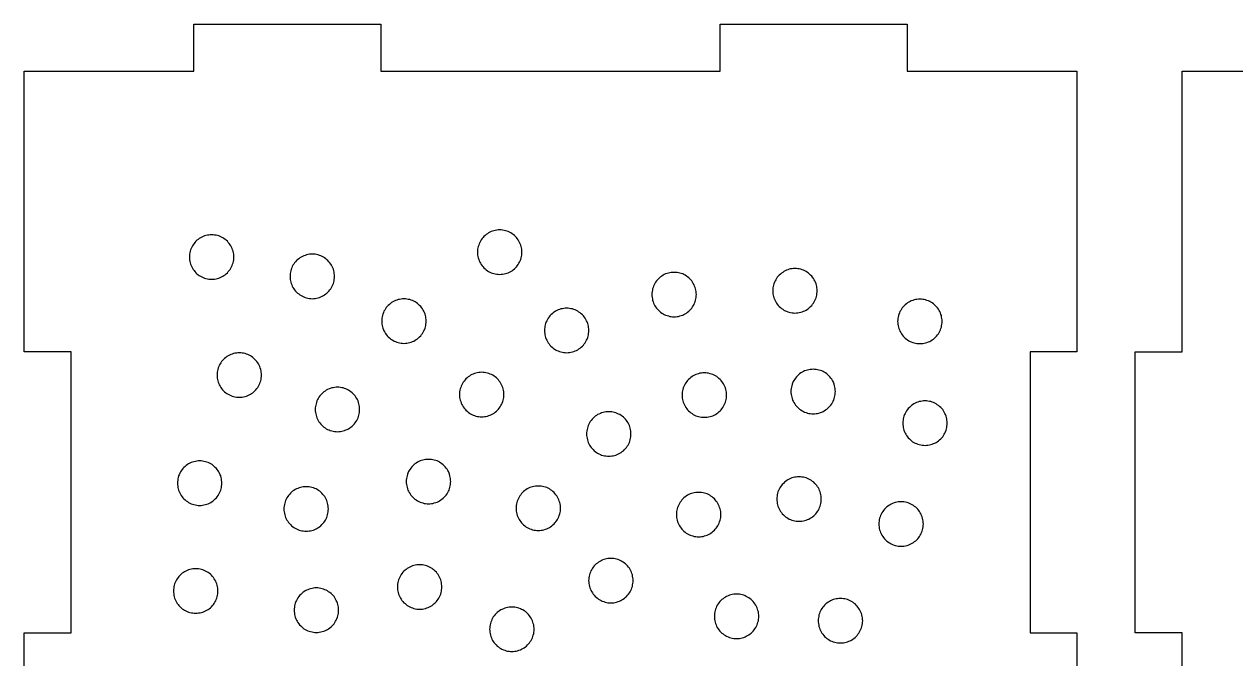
# Model space of a CAD drawing. Header units: millimetres. Extents: x 0 to 375, y -239 to 0.
# Drawn here: x 95 to 198.6, y -54.2 to 0 of the extents above; entities that cross this region are included whole.
import ezdxf

# ---------------------------------------------------------------- set-up
doc = ezdxf.new("R2010")
doc.units = ezdxf.units.MM
doc.layers.add('CUT', color=1, linetype='Continuous')

msp = doc.modelspace()

# ---------------------------------------------------------------- linework, layer by layer
at = {"layer": 'CUT'}
for points in [[(95, -76), (95, -52), (99, -52), (99, -28), (95, -28), (95, -4), (99, -4), (109.5, -4), (109.5, 0), (125.5, 0), (125.5, -4), (154.5, -4), (154.5, 0), (170.5, 0), (170.5, -4), (181, -4), (185, -4), (185, -28), (181, -28), (181, -52), (185, -52), (185, -76)], [(204.5, -124), (194, -124), (194, -100), (190, -100), (190, -76), (194, -76), (194, -52), (190, -52), (190, -28), (194, -28), (194, -4), (204.5, -4)]]:
    msp.add_lwpolyline(points, dxfattribs=at)
for points in [[(137.45, -20.09), (137.49, -19.97), (137.52, -19.85), (137.54, -19.73), (137.55, -19.6), (137.55, -19.48), (137.55, -19.36), (137.54, -19.23), (137.52, -19.11), (137.49, -18.99), (137.45, -18.87), (137.41, -18.75), (137.36, -18.64), (137.3, -18.53), (137.23, -18.42), (137.16, -18.32), (137.08, -18.23), (137, -18.14), (136.91, -18.05), (136.81, -17.97), (136.71, -17.9), (136.6, -17.83), (136.49, -17.78), (136.38, -17.72), (136.27, -17.68), (136.15, -17.64), (136.03, -17.62), (135.9, -17.6), (135.78, -17.58), (135.65, -17.58), (135.53, -17.58), (135.41, -17.6), (135.28, -17.62), (135.16, -17.64), (135.04, -17.68), (134.93, -17.72), (134.81, -17.78), (134.71, -17.83), (134.6, -17.9), (134.5, -17.97), (134.4, -18.05), (134.31, -18.14), (134.23, -18.23), (134.15, -18.32), (134.08, -18.42), (134.01, -18.53), (133.95, -18.64), (133.9, -18.75), (133.86, -18.87), (133.82, -18.99), (133.79, -19.11), (133.77, -19.23), (133.76, -19.36), (133.76, -19.48), (133.76, -19.6), (133.77, -19.73), (133.79, -19.85), (133.82, -19.97), (133.86, -20.09), (133.9, -20.21), (133.95, -20.32), (134.01, -20.43), (134.08, -20.53), (134.15, -20.64), (134.23, -20.73), (134.31, -20.82), (134.4, -20.91), (134.5, -20.99), (134.6, -21.06), (134.71, -21.12), (134.81, -21.18), (134.93, -21.23), (135.04, -21.28), (135.16, -21.31), (135.28, -21.34), (135.41, -21.36), (135.53, -21.37), (135.65, -21.38), (135.78, -21.37), (135.9, -21.36), (136.03, -21.34), (136.15, -21.31), (136.27, -21.28), (136.38, -21.23), (136.49, -21.18), (136.6, -21.12), (136.71, -21.06), (136.81, -20.99), (136.91, -20.91), (137, -20.82), (137.08, -20.73), (137.16, -20.64), (137.23, -20.53), (137.3, -20.43), (137.36, -20.32), (137.41, -20.21), (137.45, -20.09)], [(112.82, -20.5), (112.86, -20.38), (112.89, -20.26), (112.91, -20.14), (112.92, -20.01), (112.93, -19.89), (112.92, -19.77), (112.91, -19.64), (112.89, -19.52), (112.86, -19.4), (112.82, -19.28), (112.78, -19.16), (112.73, -19.05), (112.67, -18.94), (112.61, -18.84), (112.53, -18.73), (112.45, -18.64), (112.37, -18.55), (112.28, -18.46), (112.18, -18.38), (112.08, -18.31), (111.98, -18.25), (111.87, -18.19), (111.75, -18.14), (111.64, -18.09), (111.52, -18.06), (111.4, -18.03), (111.27, -18.01), (111.15, -18), (111.03, -17.99), (110.9, -18), (110.78, -18.01), (110.66, -18.03), (110.53, -18.06), (110.42, -18.09), (110.3, -18.14), (110.19, -18.19), (110.08, -18.25), (109.97, -18.31), (109.87, -18.38), (109.77, -18.46), (109.68, -18.55), (109.6, -18.64), (109.52, -18.73), (109.45, -18.84), (109.38, -18.94), (109.32, -19.05), (109.27, -19.16), (109.23, -19.28), (109.19, -19.4), (109.16, -19.52), (109.14, -19.64), (109.13, -19.77), (109.13, -19.89), (109.13, -20.01), (109.14, -20.14), (109.16, -20.26), (109.19, -20.38), (109.23, -20.5), (109.27, -20.62), (109.32, -20.73), (109.38, -20.84), (109.45, -20.95), (109.52, -21.05), (109.6, -21.14), (109.68, -21.23), (109.77, -21.32), (109.87, -21.4), (109.97, -21.47), (110.08, -21.54), (110.19, -21.59), (110.3, -21.65), (110.42, -21.69), (110.53, -21.73), (110.66, -21.75), (110.78, -21.77), (110.9, -21.79), (111.03, -21.79), (111.15, -21.79), (111.27, -21.77), (111.4, -21.75), (111.52, -21.73), (111.64, -21.69), (111.75, -21.65), (111.87, -21.59), (111.98, -21.54), (112.08, -21.47), (112.18, -21.4), (112.28, -21.32), (112.37, -21.23), (112.45, -21.14), (112.53, -21.05), (112.61, -20.95), (112.67, -20.84), (112.73, -20.73), (112.78, -20.62), (112.82, -20.5)], [(121.43, -22.16), (121.46, -22.04), (121.49, -21.92), (121.51, -21.8), (121.52, -21.67), (121.53, -21.55), (121.52, -21.42), (121.51, -21.3), (121.49, -21.18), (121.46, -21.06), (121.43, -20.94), (121.38, -20.82), (121.33, -20.71), (121.27, -20.6), (121.21, -20.49), (121.13, -20.39), (121.05, -20.3), (120.97, -20.2), (120.88, -20.12), (120.78, -20.04), (120.68, -19.97), (120.58, -19.9), (120.47, -19.84), (120.35, -19.79), (120.24, -19.75), (120.12, -19.71), (120, -19.68), (119.87, -19.66), (119.75, -19.65), (119.63, -19.65), (119.5, -19.65), (119.38, -19.66), (119.26, -19.68), (119.14, -19.71), (119.02, -19.75), (118.9, -19.79), (118.79, -19.84), (118.68, -19.9), (118.57, -19.97), (118.47, -20.04), (118.37, -20.12), (118.28, -20.2), (118.2, -20.3), (118.12, -20.39), (118.05, -20.49), (117.98, -20.6), (117.92, -20.71), (117.87, -20.82), (117.83, -20.94), (117.79, -21.06), (117.76, -21.18), (117.74, -21.3), (117.73, -21.42), (117.73, -21.55), (117.73, -21.67), (117.74, -21.8), (117.76, -21.92), (117.79, -22.04), (117.83, -22.16), (117.87, -22.27), (117.92, -22.39), (117.98, -22.5), (118.05, -22.6), (118.12, -22.7), (118.2, -22.8), (118.28, -22.89), (118.37, -22.98), (118.47, -23.05), (118.57, -23.13), (118.68, -23.19), (118.79, -23.25), (118.9, -23.3), (119.02, -23.35), (119.14, -23.38), (119.26, -23.41), (119.38, -23.43), (119.5, -23.44), (119.63, -23.45), (119.75, -23.44), (119.87, -23.43), (120, -23.41), (120.12, -23.38), (120.24, -23.35), (120.35, -23.3), (120.47, -23.25), (120.58, -23.19), (120.68, -23.13), (120.78, -23.05), (120.88, -22.98), (120.97, -22.89), (121.05, -22.8), (121.13, -22.7), (121.21, -22.6), (121.27, -22.5), (121.33, -22.39), (121.38, -22.27), (121.43, -22.16)], [(152.37, -23.71), (152.4, -23.59), (152.43, -23.47), (152.45, -23.35), (152.46, -23.22), (152.47, -23.1), (152.46, -22.97), (152.45, -22.85), (152.43, -22.73), (152.4, -22.61), (152.37, -22.49), (152.32, -22.37), (152.27, -22.26), (152.21, -22.15), (152.15, -22.04), (152.08, -21.94), (152, -21.85), (151.91, -21.76), (151.82, -21.67), (151.72, -21.59), (151.62, -21.52), (151.52, -21.45), (151.41, -21.39), (151.3, -21.34), (151.18, -21.3), (151.06, -21.26), (150.94, -21.24), (150.82, -21.22), (150.69, -21.2), (150.57, -21.2), (150.44, -21.2), (150.32, -21.22), (150.2, -21.24), (150.08, -21.26), (149.96, -21.3), (149.84, -21.34), (149.73, -21.39), (149.62, -21.45), (149.51, -21.52), (149.41, -21.59), (149.32, -21.67), (149.23, -21.76), (149.14, -21.85), (149.06, -21.94), (148.99, -22.04), (148.92, -22.15), (148.87, -22.26), (148.81, -22.37), (148.77, -22.49), (148.73, -22.61), (148.71, -22.73), (148.69, -22.85), (148.67, -22.97), (148.67, -23.1), (148.67, -23.22), (148.69, -23.35), (148.71, -23.47), (148.73, -23.59), (148.77, -23.71), (148.81, -23.83), (148.87, -23.94), (148.92, -24.05), (148.99, -24.15), (149.06, -24.25), (149.14, -24.35), (149.23, -24.44), (149.32, -24.53), (149.41, -24.61), (149.51, -24.68), (149.62, -24.74), (149.73, -24.8), (149.84, -24.85), (149.96, -24.9), (150.08, -24.93), (150.2, -24.96), (150.32, -24.98), (150.44, -24.99), (150.57, -25), (150.69, -24.99), (150.82, -24.98), (150.94, -24.96), (151.06, -24.93), (151.18, -24.9), (151.3, -24.85), (151.41, -24.8), (151.52, -24.74), (151.62, -24.68), (151.72, -24.61), (151.82, -24.53), (151.91, -24.44), (152, -24.35), (152.08, -24.25), (152.15, -24.15), (152.21, -24.05), (152.27, -23.94), (152.32, -23.83), (152.37, -23.71)], [(162.66, -23.5), (162.7, -23.39), (162.74, -23.27), (162.76, -23.15), (162.78, -23.03), (162.8, -22.9), (162.8, -22.78), (162.8, -22.65), (162.78, -22.53), (162.76, -22.41), (162.74, -22.29), (162.7, -22.17), (162.66, -22.05), (162.6, -21.94), (162.55, -21.83), (162.48, -21.72), (162.41, -21.62), (162.33, -21.53), (162.24, -21.43), (162.15, -21.35), (162.06, -21.27), (161.96, -21.2), (161.85, -21.13), (161.74, -21.07), (161.63, -21.02), (161.51, -20.98), (161.39, -20.94), (161.27, -20.91), (161.15, -20.89), (161.03, -20.88), (160.9, -20.88), (160.78, -20.88), (160.65, -20.89), (160.53, -20.91), (160.41, -20.94), (160.29, -20.98), (160.17, -21.02), (160.06, -21.07), (159.95, -21.13), (159.85, -21.2), (159.75, -21.27), (159.65, -21.35), (159.56, -21.43), (159.47, -21.53), (159.39, -21.62), (159.32, -21.72), (159.26, -21.83), (159.2, -21.94), (159.15, -22.05), (159.1, -22.17), (159.07, -22.29), (159.04, -22.41), (159.02, -22.53), (159.01, -22.65), (159, -22.78), (159.01, -22.9), (159.02, -23.03), (159.04, -23.15), (159.07, -23.27), (159.1, -23.39), (159.15, -23.5), (159.2, -23.62), (159.26, -23.73), (159.32, -23.83), (159.39, -23.93), (159.47, -24.03), (159.56, -24.12), (159.65, -24.21), (159.75, -24.28), (159.85, -24.36), (159.95, -24.42), (160.06, -24.48), (160.17, -24.53), (160.29, -24.58), (160.41, -24.61), (160.53, -24.64), (160.65, -24.66), (160.78, -24.67), (160.9, -24.68), (161.03, -24.67), (161.15, -24.66), (161.27, -24.64), (161.39, -24.61), (161.51, -24.58), (161.63, -24.53), (161.74, -24.48), (161.85, -24.42), (161.96, -24.36), (162.06, -24.28), (162.15, -24.21), (162.24, -24.12), (162.33, -24.03), (162.41, -23.93), (162.48, -23.83), (162.55, -23.73), (162.6, -23.62), (162.66, -23.5)], [(129.27, -25.98), (129.3, -25.86), (129.33, -25.74), (129.35, -25.62), (129.36, -25.49), (129.37, -25.37), (129.36, -25.24), (129.35, -25.12), (129.33, -25), (129.3, -24.88), (129.27, -24.76), (129.22, -24.64), (129.17, -24.53), (129.11, -24.42), (129.05, -24.31), (128.97, -24.21), (128.9, -24.12), (128.81, -24.03), (128.72, -23.94), (128.62, -23.86), (128.52, -23.79), (128.42, -23.72), (128.31, -23.67), (128.19, -23.61), (128.08, -23.57), (127.96, -23.53), (127.84, -23.51), (127.72, -23.49), (127.59, -23.47), (127.47, -23.47), (127.34, -23.47), (127.22, -23.49), (127.1, -23.51), (126.98, -23.53), (126.86, -23.57), (126.74, -23.61), (126.63, -23.67), (126.52, -23.72), (126.41, -23.79), (126.31, -23.86), (126.22, -23.94), (126.12, -24.03), (126.04, -24.12), (125.96, -24.21), (125.89, -24.31), (125.82, -24.42), (125.76, -24.53), (125.71, -24.64), (125.67, -24.76), (125.63, -24.88), (125.6, -25), (125.58, -25.12), (125.57, -25.24), (125.57, -25.37), (125.57, -25.49), (125.58, -25.62), (125.6, -25.74), (125.63, -25.86), (125.67, -25.98), (125.71, -26.1), (125.76, -26.21), (125.82, -26.32), (125.89, -26.42), (125.96, -26.52), (126.04, -26.62), (126.12, -26.71), (126.22, -26.8), (126.31, -26.88), (126.41, -26.95), (126.52, -27.01), (126.63, -27.07), (126.74, -27.12), (126.86, -27.17), (126.98, -27.2), (127.1, -27.23), (127.22, -27.25), (127.34, -27.26), (127.47, -27.27), (127.59, -27.26), (127.72, -27.25), (127.84, -27.23), (127.96, -27.2), (128.08, -27.17), (128.19, -27.12), (128.31, -27.07), (128.42, -27.01), (128.52, -26.95), (128.62, -26.88), (128.72, -26.8), (128.81, -26.71), (128.9, -26.62), (128.97, -26.52), (129.05, -26.42), (129.11, -26.32), (129.17, -26.21), (129.22, -26.1), (129.27, -25.98)], [(173.34, -26.12), (173.38, -26.01), (173.42, -25.89), (173.44, -25.77), (173.46, -25.64), (173.48, -25.52), (173.48, -25.4), (173.48, -25.27), (173.46, -25.15), (173.44, -25.03), (173.42, -24.9), (173.38, -24.79), (173.34, -24.67), (173.28, -24.56), (173.23, -24.45), (173.16, -24.34), (173.09, -24.24), (173.01, -24.14), (172.92, -24.05), (172.83, -23.97), (172.74, -23.89), (172.64, -23.82), (172.53, -23.75), (172.42, -23.69), (172.31, -23.64), (172.19, -23.6), (172.07, -23.56), (171.95, -23.53), (171.83, -23.51), (171.71, -23.5), (171.58, -23.5), (171.46, -23.5), (171.33, -23.51), (171.21, -23.53), (171.09, -23.56), (170.97, -23.6), (170.85, -23.64), (170.74, -23.69), (170.63, -23.75), (170.53, -23.82), (170.43, -23.89), (170.33, -23.97), (170.24, -24.05), (170.15, -24.14), (170.07, -24.24), (170, -24.34), (169.94, -24.45), (169.88, -24.56), (169.83, -24.67), (169.78, -24.79), (169.75, -24.9), (169.72, -25.03), (169.7, -25.15), (169.69, -25.27), (169.68, -25.4), (169.69, -25.52), (169.7, -25.64), (169.72, -25.77), (169.75, -25.89), (169.78, -26.01), (169.83, -26.12), (169.88, -26.24), (169.94, -26.35), (170, -26.45), (170.07, -26.55), (170.15, -26.65), (170.24, -26.74), (170.33, -26.82), (170.43, -26.9), (170.53, -26.97), (170.63, -27.04), (170.74, -27.1), (170.85, -27.15), (170.97, -27.19), (171.09, -27.23), (171.21, -27.26), (171.33, -27.28), (171.46, -27.29), (171.58, -27.29), (171.71, -27.29), (171.83, -27.28), (171.95, -27.26), (172.07, -27.23), (172.19, -27.19), (172.31, -27.15), (172.42, -27.1), (172.53, -27.04), (172.64, -26.97), (172.74, -26.9), (172.83, -26.82), (172.92, -26.74), (173.01, -26.65), (173.09, -26.55), (173.16, -26.45), (173.23, -26.35), (173.28, -26.24), (173.34, -26.12)], [(143.18, -26.78), (143.21, -26.66), (143.24, -26.54), (143.26, -26.42), (143.27, -26.29), (143.28, -26.17), (143.27, -26.04), (143.26, -25.92), (143.24, -25.8), (143.21, -25.68), (143.18, -25.56), (143.13, -25.44), (143.08, -25.33), (143.02, -25.22), (142.96, -25.11), (142.89, -25.01), (142.81, -24.92), (142.72, -24.83), (142.63, -24.74), (142.54, -24.66), (142.43, -24.59), (142.33, -24.52), (142.22, -24.47), (142.11, -24.41), (141.99, -24.37), (141.87, -24.33), (141.75, -24.31), (141.63, -24.29), (141.5, -24.27), (141.38, -24.27), (141.26, -24.27), (141.13, -24.29), (141.01, -24.31), (140.89, -24.33), (140.77, -24.37), (140.65, -24.41), (140.54, -24.47), (140.43, -24.52), (140.32, -24.59), (140.22, -24.66), (140.13, -24.74), (140.04, -24.83), (139.95, -24.92), (139.87, -25.01), (139.8, -25.11), (139.73, -25.22), (139.68, -25.33), (139.62, -25.44), (139.58, -25.56), (139.55, -25.68), (139.52, -25.8), (139.5, -25.92), (139.48, -26.04), (139.48, -26.17), (139.48, -26.29), (139.5, -26.42), (139.52, -26.54), (139.55, -26.66), (139.58, -26.78), (139.62, -26.9), (139.68, -27.01), (139.73, -27.12), (139.8, -27.22), (139.87, -27.32), (139.95, -27.42), (140.04, -27.51), (140.13, -27.6), (140.22, -27.68), (140.32, -27.75), (140.43, -27.81), (140.54, -27.87), (140.65, -27.92), (140.77, -27.97), (140.89, -28), (141.01, -28.03), (141.13, -28.05), (141.26, -28.06), (141.38, -28.07), (141.5, -28.06), (141.63, -28.05), (141.75, -28.03), (141.87, -28), (141.99, -27.97), (142.11, -27.92), (142.22, -27.87), (142.33, -27.81), (142.43, -27.75), (142.54, -27.68), (142.63, -27.6), (142.72, -27.51), (142.81, -27.42), (142.89, -27.32), (142.96, -27.22), (143.02, -27.12), (143.08, -27.01), (143.13, -26.9), (143.18, -26.78)], [(115.18, -30.59), (115.22, -30.47), (115.25, -30.35), (115.27, -30.23), (115.28, -30.1), (115.28, -29.98), (115.28, -29.85), (115.27, -29.73), (115.25, -29.61), (115.22, -29.49), (115.18, -29.37), (115.14, -29.25), (115.09, -29.14), (115.03, -29.03), (114.96, -28.92), (114.89, -28.82), (114.81, -28.73), (114.73, -28.64), (114.64, -28.55), (114.54, -28.47), (114.44, -28.4), (114.34, -28.33), (114.23, -28.28), (114.11, -28.22), (114, -28.18), (113.88, -28.14), (113.76, -28.12), (113.63, -28.1), (113.51, -28.08), (113.39, -28.08), (113.26, -28.08), (113.14, -28.1), (113.02, -28.12), (112.89, -28.14), (112.78, -28.18), (112.66, -28.22), (112.55, -28.28), (112.44, -28.33), (112.33, -28.4), (112.23, -28.47), (112.13, -28.55), (112.04, -28.64), (111.96, -28.73), (111.88, -28.82), (111.81, -28.92), (111.74, -29.03), (111.68, -29.14), (111.63, -29.25), (111.59, -29.37), (111.55, -29.49), (111.52, -29.61), (111.5, -29.73), (111.49, -29.85), (111.49, -29.98), (111.49, -30.1), (111.5, -30.23), (111.52, -30.35), (111.55, -30.47), (111.59, -30.59), (111.63, -30.71), (111.68, -30.82), (111.74, -30.93), (111.81, -31.03), (111.88, -31.14), (111.96, -31.23), (112.04, -31.32), (112.13, -31.41), (112.23, -31.49), (112.33, -31.56), (112.44, -31.62), (112.55, -31.68), (112.66, -31.73), (112.78, -31.78), (112.89, -31.81), (113.02, -31.84), (113.14, -31.86), (113.26, -31.87), (113.39, -31.88), (113.51, -31.87), (113.63, -31.86), (113.76, -31.84), (113.88, -31.81), (114, -31.78), (114.11, -31.73), (114.23, -31.68), (114.34, -31.62), (114.44, -31.56), (114.54, -31.49), (114.64, -31.41), (114.73, -31.32), (114.81, -31.23), (114.89, -31.14), (114.96, -31.03), (115.03, -30.93), (115.09, -30.82), (115.14, -30.71), (115.18, -30.59)], [(135.91, -32.25), (135.95, -32.13), (135.98, -32.01), (136, -31.89), (136.01, -31.77), (136.01, -31.64), (136.01, -31.52), (136, -31.4), (135.98, -31.27), (135.95, -31.15), (135.91, -31.03), (135.87, -30.92), (135.82, -30.8), (135.76, -30.69), (135.69, -30.59), (135.62, -30.49), (135.54, -30.39), (135.46, -30.3), (135.37, -30.22), (135.27, -30.14), (135.17, -30.06), (135.06, -30), (134.95, -29.94), (134.84, -29.89), (134.72, -29.84), (134.61, -29.81), (134.48, -29.78), (134.36, -29.76), (134.24, -29.75), (134.11, -29.74), (133.99, -29.75), (133.87, -29.76), (133.74, -29.78), (133.62, -29.81), (133.5, -29.84), (133.39, -29.89), (133.27, -29.94), (133.16, -30), (133.06, -30.06), (132.96, -30.14), (132.86, -30.22), (132.77, -30.3), (132.69, -30.39), (132.61, -30.49), (132.53, -30.59), (132.47, -30.69), (132.41, -30.8), (132.36, -30.92), (132.32, -31.03), (132.28, -31.15), (132.25, -31.27), (132.23, -31.4), (132.22, -31.52), (132.21, -31.64), (132.22, -31.77), (132.23, -31.89), (132.25, -32.01), (132.28, -32.13), (132.32, -32.25), (132.36, -32.37), (132.41, -32.48), (132.47, -32.59), (132.53, -32.7), (132.61, -32.8), (132.69, -32.9), (132.77, -32.99), (132.86, -33.07), (132.96, -33.15), (133.06, -33.22), (133.16, -33.29), (133.27, -33.35), (133.39, -33.4), (133.5, -33.44), (133.62, -33.48), (133.74, -33.51), (133.87, -33.53), (133.99, -33.54), (134.11, -33.54), (134.24, -33.54), (134.36, -33.53), (134.48, -33.51), (134.61, -33.48), (134.72, -33.44), (134.84, -33.4), (134.95, -33.35), (135.06, -33.29), (135.17, -33.22), (135.27, -33.15), (135.37, -33.07), (135.46, -32.99), (135.54, -32.9), (135.62, -32.8), (135.69, -32.7), (135.76, -32.59), (135.82, -32.48), (135.87, -32.37), (135.91, -32.25)], [(154.95, -32.3), (154.99, -32.18), (155.02, -32.06), (155.04, -31.94), (155.05, -31.82), (155.05, -31.69), (155.05, -31.57), (155.04, -31.44), (155.02, -31.32), (154.99, -31.2), (154.95, -31.08), (154.91, -30.96), (154.86, -30.85), (154.8, -30.74), (154.73, -30.64), (154.66, -30.54), (154.58, -30.44), (154.5, -30.35), (154.4, -30.26), (154.31, -30.19), (154.21, -30.11), (154.1, -30.05), (153.99, -29.99), (153.88, -29.94), (153.76, -29.89), (153.64, -29.86), (153.52, -29.83), (153.4, -29.81), (153.28, -29.8), (153.15, -29.79), (153.03, -29.8), (152.9, -29.81), (152.78, -29.83), (152.66, -29.86), (152.54, -29.89), (152.43, -29.94), (152.31, -29.99), (152.2, -30.05), (152.1, -30.11), (152, -30.19), (151.9, -30.26), (151.81, -30.35), (151.72, -30.44), (151.65, -30.54), (151.57, -30.64), (151.51, -30.74), (151.45, -30.85), (151.4, -30.96), (151.35, -31.08), (151.32, -31.2), (151.29, -31.32), (151.27, -31.44), (151.26, -31.57), (151.25, -31.69), (151.26, -31.82), (151.27, -31.94), (151.29, -32.06), (151.32, -32.18), (151.35, -32.3), (151.4, -32.42), (151.45, -32.53), (151.51, -32.64), (151.57, -32.75), (151.65, -32.85), (151.72, -32.94), (151.81, -33.03), (151.9, -33.12), (152, -33.2), (152.1, -33.27), (152.2, -33.34), (152.31, -33.4), (152.43, -33.45), (152.54, -33.49), (152.66, -33.53), (152.78, -33.55), (152.9, -33.57), (153.03, -33.59), (153.15, -33.59), (153.28, -33.59), (153.4, -33.57), (153.52, -33.55), (153.64, -33.53), (153.76, -33.49), (153.88, -33.45), (153.99, -33.4), (154.1, -33.34), (154.21, -33.27), (154.31, -33.2), (154.4, -33.12), (154.5, -33.03), (154.58, -32.94), (154.66, -32.85), (154.73, -32.75), (154.8, -32.64), (154.86, -32.53), (154.91, -32.42), (154.95, -32.3)], [(164.26, -31.99), (164.29, -31.87), (164.32, -31.75), (164.34, -31.63), (164.35, -31.51), (164.36, -31.38), (164.35, -31.26), (164.34, -31.13), (164.32, -31.01), (164.29, -30.89), (164.26, -30.77), (164.21, -30.66), (164.16, -30.54), (164.1, -30.43), (164.04, -30.33), (163.97, -30.23), (163.89, -30.13), (163.8, -30.04), (163.71, -29.95), (163.62, -29.88), (163.51, -29.8), (163.41, -29.74), (163.3, -29.68), (163.19, -29.63), (163.07, -29.58), (162.95, -29.55), (162.83, -29.52), (162.71, -29.5), (162.58, -29.49), (162.46, -29.48), (162.33, -29.49), (162.21, -29.5), (162.09, -29.52), (161.97, -29.55), (161.85, -29.58), (161.73, -29.63), (161.62, -29.68), (161.51, -29.74), (161.4, -29.8), (161.3, -29.88), (161.21, -29.95), (161.12, -30.04), (161.03, -30.13), (160.95, -30.23), (160.88, -30.33), (160.81, -30.43), (160.76, -30.54), (160.7, -30.66), (160.66, -30.77), (160.62, -30.89), (160.6, -31.01), (160.58, -31.13), (160.56, -31.26), (160.56, -31.38), (160.56, -31.51), (160.58, -31.63), (160.6, -31.75), (160.62, -31.87), (160.66, -31.99), (160.7, -32.11), (160.76, -32.22), (160.81, -32.33), (160.88, -32.44), (160.95, -32.54), (161.03, -32.63), (161.12, -32.73), (161.21, -32.81), (161.3, -32.89), (161.4, -32.96), (161.51, -33.03), (161.62, -33.09), (161.73, -33.14), (161.85, -33.18), (161.97, -33.22), (162.09, -33.25), (162.21, -33.27), (162.33, -33.28), (162.46, -33.28), (162.58, -33.28), (162.71, -33.27), (162.83, -33.25), (162.95, -33.22), (163.07, -33.18), (163.19, -33.14), (163.3, -33.09), (163.41, -33.03), (163.51, -32.96), (163.62, -32.89), (163.71, -32.81), (163.8, -32.73), (163.89, -32.63), (163.97, -32.54), (164.04, -32.44), (164.1, -32.33), (164.16, -32.22), (164.21, -32.11), (164.26, -31.99)], [(123.58, -33.53), (123.62, -33.41), (123.65, -33.29), (123.67, -33.17), (123.68, -33.04), (123.68, -32.92), (123.68, -32.79), (123.67, -32.67), (123.65, -32.55), (123.62, -32.43), (123.58, -32.31), (123.54, -32.19), (123.49, -32.08), (123.43, -31.97), (123.36, -31.86), (123.29, -31.76), (123.21, -31.67), (123.13, -31.57), (123.04, -31.49), (122.94, -31.41), (122.84, -31.34), (122.73, -31.27), (122.62, -31.21), (122.51, -31.16), (122.39, -31.12), (122.28, -31.08), (122.15, -31.06), (122.03, -31.03), (121.91, -31.02), (121.78, -31.02), (121.66, -31.02), (121.54, -31.03), (121.41, -31.06), (121.29, -31.08), (121.17, -31.12), (121.06, -31.16), (120.94, -31.21), (120.83, -31.27), (120.73, -31.34), (120.63, -31.41), (120.53, -31.49), (120.44, -31.57), (120.36, -31.67), (120.28, -31.76), (120.2, -31.86), (120.14, -31.97), (120.08, -32.08), (120.03, -32.19), (119.99, -32.31), (119.95, -32.43), (119.92, -32.55), (119.9, -32.67), (119.89, -32.79), (119.88, -32.92), (119.89, -33.04), (119.9, -33.17), (119.92, -33.29), (119.95, -33.41), (119.99, -33.53), (120.03, -33.64), (120.08, -33.76), (120.14, -33.87), (120.2, -33.97), (120.28, -34.07), (120.36, -34.17), (120.44, -34.26), (120.53, -34.35), (120.63, -34.42), (120.73, -34.5), (120.83, -34.56), (120.94, -34.62), (121.06, -34.67), (121.17, -34.72), (121.29, -34.75), (121.41, -34.78), (121.54, -34.8), (121.66, -34.81), (121.78, -34.82), (121.91, -34.81), (122.03, -34.8), (122.15, -34.78), (122.28, -34.75), (122.39, -34.72), (122.51, -34.67), (122.62, -34.62), (122.73, -34.56), (122.84, -34.5), (122.94, -34.42), (123.04, -34.35), (123.13, -34.26), (123.21, -34.17), (123.29, -34.07), (123.36, -33.97), (123.43, -33.87), (123.49, -33.76), (123.54, -33.64), (123.58, -33.53)], [(146.78, -35.62), (146.82, -35.5), (146.85, -35.38), (146.87, -35.26), (146.88, -35.13), (146.88, -35.01), (146.88, -34.89), (146.87, -34.76), (146.85, -34.64), (146.82, -34.52), (146.78, -34.4), (146.74, -34.28), (146.69, -34.17), (146.63, -34.06), (146.56, -33.95), (146.49, -33.85), (146.41, -33.76), (146.33, -33.67), (146.23, -33.58), (146.14, -33.5), (146.04, -33.43), (145.93, -33.36), (145.82, -33.31), (145.71, -33.25), (145.59, -33.21), (145.47, -33.17), (145.35, -33.15), (145.23, -33.13), (145.11, -33.11), (144.98, -33.11), (144.86, -33.11), (144.73, -33.13), (144.61, -33.15), (144.49, -33.17), (144.37, -33.21), (144.26, -33.25), (144.14, -33.31), (144.03, -33.36), (143.93, -33.43), (143.83, -33.5), (143.73, -33.58), (143.64, -33.67), (143.55, -33.76), (143.48, -33.85), (143.4, -33.95), (143.34, -34.06), (143.28, -34.17), (143.23, -34.28), (143.18, -34.4), (143.15, -34.52), (143.12, -34.64), (143.1, -34.76), (143.09, -34.89), (143.08, -35.01), (143.09, -35.13), (143.1, -35.26), (143.12, -35.38), (143.15, -35.5), (143.18, -35.62), (143.23, -35.74), (143.28, -35.85), (143.34, -35.96), (143.4, -36.06), (143.48, -36.17), (143.55, -36.26), (143.64, -36.35), (143.73, -36.44), (143.83, -36.52), (143.93, -36.59), (144.03, -36.65), (144.14, -36.71), (144.26, -36.76), (144.37, -36.81), (144.49, -36.84), (144.61, -36.87), (144.73, -36.89), (144.86, -36.9), (144.98, -36.91), (145.11, -36.9), (145.23, -36.89), (145.35, -36.87), (145.47, -36.84), (145.59, -36.81), (145.71, -36.76), (145.82, -36.71), (145.93, -36.65), (146.04, -36.59), (146.14, -36.52), (146.23, -36.44), (146.33, -36.35), (146.41, -36.26), (146.49, -36.17), (146.56, -36.06), (146.63, -35.96), (146.69, -35.85), (146.74, -35.74), (146.78, -35.62)], [(173.82, -34.7), (173.85, -34.58), (173.88, -34.46), (173.9, -34.34), (173.91, -34.21), (173.92, -34.09), (173.91, -33.96), (173.9, -33.84), (173.88, -33.72), (173.85, -33.6), (173.82, -33.48), (173.77, -33.36), (173.72, -33.25), (173.66, -33.14), (173.6, -33.03), (173.53, -32.93), (173.45, -32.84), (173.36, -32.75), (173.27, -32.66), (173.17, -32.58), (173.07, -32.51), (172.97, -32.44), (172.86, -32.39), (172.75, -32.33), (172.63, -32.29), (172.51, -32.25), (172.39, -32.23), (172.27, -32.21), (172.14, -32.19), (172.02, -32.19), (171.89, -32.19), (171.77, -32.21), (171.65, -32.23), (171.53, -32.25), (171.41, -32.29), (171.29, -32.33), (171.18, -32.39), (171.07, -32.44), (170.96, -32.51), (170.86, -32.58), (170.77, -32.66), (170.68, -32.75), (170.59, -32.84), (170.51, -32.93), (170.44, -33.03), (170.37, -33.14), (170.31, -33.25), (170.26, -33.36), (170.22, -33.48), (170.18, -33.6), (170.16, -33.72), (170.14, -33.84), (170.12, -33.96), (170.12, -34.09), (170.12, -34.21), (170.14, -34.34), (170.16, -34.46), (170.18, -34.58), (170.22, -34.7), (170.26, -34.82), (170.31, -34.93), (170.37, -35.04), (170.44, -35.14), (170.51, -35.25), (170.59, -35.34), (170.68, -35.43), (170.77, -35.52), (170.86, -35.6), (170.96, -35.67), (171.07, -35.73), (171.18, -35.79), (171.29, -35.84), (171.41, -35.89), (171.53, -35.92), (171.65, -35.95), (171.77, -35.97), (171.89, -35.98), (172.02, -35.99), (172.14, -35.98), (172.27, -35.97), (172.39, -35.95), (172.51, -35.92), (172.63, -35.89), (172.75, -35.84), (172.86, -35.79), (172.97, -35.73), (173.07, -35.67), (173.17, -35.6), (173.27, -35.52), (173.36, -35.43), (173.45, -35.34), (173.53, -35.25), (173.6, -35.14), (173.66, -35.04), (173.72, -34.93), (173.77, -34.82), (173.82, -34.7)], [(131.37, -39.69), (131.4, -39.57), (131.43, -39.45), (131.45, -39.32), (131.46, -39.2), (131.47, -39.07), (131.46, -38.95), (131.45, -38.83), (131.43, -38.7), (131.4, -38.58), (131.37, -38.46), (131.32, -38.35), (131.27, -38.23), (131.21, -38.13), (131.15, -38.02), (131.08, -37.92), (131, -37.82), (130.91, -37.73), (130.82, -37.65), (130.72, -37.57), (130.62, -37.5), (130.52, -37.43), (130.41, -37.37), (130.3, -37.32), (130.18, -37.28), (130.06, -37.24), (129.94, -37.21), (129.82, -37.19), (129.69, -37.18), (129.57, -37.18), (129.44, -37.18), (129.32, -37.19), (129.2, -37.21), (129.08, -37.24), (128.96, -37.28), (128.84, -37.32), (128.73, -37.37), (128.62, -37.43), (128.51, -37.5), (128.41, -37.57), (128.32, -37.65), (128.23, -37.73), (128.14, -37.82), (128.06, -37.92), (127.99, -38.02), (127.92, -38.13), (127.87, -38.23), (127.81, -38.35), (127.77, -38.46), (127.73, -38.58), (127.71, -38.7), (127.69, -38.83), (127.67, -38.95), (127.67, -39.07), (127.67, -39.2), (127.69, -39.32), (127.71, -39.45), (127.73, -39.57), (127.77, -39.69), (127.81, -39.8), (127.87, -39.91), (127.92, -40.02), (127.99, -40.13), (128.06, -40.23), (128.14, -40.33), (128.23, -40.42), (128.32, -40.5), (128.41, -40.58), (128.51, -40.65), (128.62, -40.72), (128.73, -40.78), (128.84, -40.83), (128.96, -40.87), (129.08, -40.91), (129.2, -40.94), (129.32, -40.96), (129.44, -40.97), (129.57, -40.97), (129.69, -40.97), (129.82, -40.96), (129.94, -40.94), (130.06, -40.91), (130.18, -40.87), (130.3, -40.83), (130.41, -40.78), (130.52, -40.72), (130.62, -40.65), (130.72, -40.58), (130.82, -40.5), (130.91, -40.42), (131, -40.33), (131.08, -40.23), (131.15, -40.13), (131.21, -40.02), (131.27, -39.91), (131.32, -39.8), (131.37, -39.69)], [(111.8, -39.82), (111.84, -39.71), (111.86, -39.58), (111.88, -39.46), (111.9, -39.34), (111.9, -39.21), (111.9, -39.09), (111.88, -38.97), (111.86, -38.84), (111.84, -38.72), (111.8, -38.6), (111.76, -38.49), (111.71, -38.37), (111.65, -38.26), (111.58, -38.16), (111.51, -38.06), (111.43, -37.96), (111.34, -37.87), (111.25, -37.79), (111.16, -37.71), (111.06, -37.63), (110.95, -37.57), (110.84, -37.51), (110.73, -37.46), (110.61, -37.42), (110.49, -37.38), (110.37, -37.35), (110.25, -37.33), (110.13, -37.32), (110, -37.31), (109.88, -37.32), (109.75, -37.33), (109.63, -37.35), (109.51, -37.38), (109.39, -37.42), (109.27, -37.46), (109.16, -37.51), (109.05, -37.57), (108.95, -37.63), (108.85, -37.71), (108.75, -37.79), (108.66, -37.87), (108.57, -37.96), (108.49, -38.06), (108.42, -38.16), (108.36, -38.26), (108.3, -38.37), (108.25, -38.49), (108.2, -38.6), (108.17, -38.72), (108.14, -38.84), (108.12, -38.97), (108.11, -39.09), (108.1, -39.21), (108.11, -39.34), (108.12, -39.46), (108.14, -39.58), (108.17, -39.71), (108.2, -39.82), (108.25, -39.94), (108.3, -40.05), (108.36, -40.16), (108.42, -40.27), (108.49, -40.37), (108.57, -40.47), (108.66, -40.56), (108.75, -40.64), (108.85, -40.72), (108.95, -40.79), (109.05, -40.86), (109.16, -40.92), (109.27, -40.97), (109.39, -41.01), (109.51, -41.05), (109.63, -41.08), (109.75, -41.1), (109.88, -41.11), (110, -41.11), (110.13, -41.11), (110.25, -41.1), (110.37, -41.08), (110.49, -41.05), (110.61, -41.01), (110.73, -40.97), (110.84, -40.92), (110.95, -40.86), (111.06, -40.79), (111.16, -40.72), (111.25, -40.64), (111.34, -40.56), (111.43, -40.47), (111.51, -40.37), (111.58, -40.27), (111.65, -40.16), (111.71, -40.05), (111.76, -39.94), (111.8, -39.82)], [(163.05, -41.18), (163.09, -41.06), (163.11, -40.94), (163.14, -40.82), (163.15, -40.7), (163.15, -40.57), (163.15, -40.45), (163.14, -40.32), (163.11, -40.2), (163.09, -40.08), (163.05, -39.96), (163.01, -39.85), (162.96, -39.73), (162.9, -39.62), (162.83, -39.52), (162.76, -39.42), (162.68, -39.32), (162.59, -39.23), (162.5, -39.14), (162.41, -39.07), (162.31, -38.99), (162.2, -38.93), (162.09, -38.87), (161.98, -38.82), (161.86, -38.77), (161.74, -38.74), (161.62, -38.71), (161.5, -38.69), (161.38, -38.68), (161.25, -38.67), (161.13, -38.68), (161, -38.69), (160.88, -38.71), (160.76, -38.74), (160.64, -38.77), (160.53, -38.82), (160.41, -38.87), (160.3, -38.93), (160.2, -38.99), (160.1, -39.07), (160, -39.14), (159.91, -39.23), (159.82, -39.32), (159.75, -39.42), (159.67, -39.52), (159.61, -39.62), (159.55, -39.73), (159.5, -39.85), (159.45, -39.96), (159.42, -40.08), (159.39, -40.2), (159.37, -40.32), (159.36, -40.45), (159.35, -40.57), (159.36, -40.7), (159.37, -40.82), (159.39, -40.94), (159.42, -41.06), (159.45, -41.18), (159.5, -41.3), (159.55, -41.41), (159.61, -41.52), (159.67, -41.63), (159.75, -41.73), (159.82, -41.83), (159.91, -41.92), (160, -42), (160.1, -42.08), (160.2, -42.15), (160.3, -42.22), (160.41, -42.28), (160.53, -42.33), (160.64, -42.37), (160.76, -42.41), (160.88, -42.44), (161, -42.46), (161.13, -42.47), (161.25, -42.47), (161.38, -42.47), (161.5, -42.46), (161.62, -42.44), (161.74, -42.41), (161.86, -42.37), (161.98, -42.33), (162.09, -42.28), (162.2, -42.22), (162.31, -42.15), (162.41, -42.08), (162.5, -42), (162.59, -41.92), (162.68, -41.83), (162.76, -41.73), (162.83, -41.63), (162.9, -41.52), (162.96, -41.41), (163.01, -41.3), (163.05, -41.18)], [(120.91, -42.03), (120.94, -41.91), (120.97, -41.79), (120.99, -41.67), (121, -41.54), (121.01, -41.42), (121, -41.29), (120.99, -41.17), (120.97, -41.05), (120.94, -40.93), (120.91, -40.81), (120.86, -40.69), (120.81, -40.58), (120.75, -40.47), (120.69, -40.36), (120.62, -40.26), (120.54, -40.17), (120.45, -40.07), (120.36, -39.99), (120.27, -39.91), (120.16, -39.84), (120.06, -39.77), (119.95, -39.71), (119.84, -39.66), (119.72, -39.62), (119.6, -39.58), (119.48, -39.55), (119.36, -39.53), (119.23, -39.52), (119.11, -39.52), (118.98, -39.52), (118.86, -39.53), (118.74, -39.55), (118.62, -39.58), (118.5, -39.62), (118.38, -39.66), (118.27, -39.71), (118.16, -39.77), (118.05, -39.84), (117.95, -39.91), (117.86, -39.99), (117.77, -40.07), (117.68, -40.17), (117.6, -40.26), (117.53, -40.36), (117.46, -40.47), (117.41, -40.58), (117.35, -40.69), (117.31, -40.81), (117.27, -40.93), (117.25, -41.05), (117.23, -41.17), (117.21, -41.29), (117.21, -41.42), (117.21, -41.54), (117.23, -41.67), (117.25, -41.79), (117.27, -41.91), (117.31, -42.03), (117.35, -42.14), (117.41, -42.26), (117.46, -42.37), (117.53, -42.47), (117.6, -42.57), (117.68, -42.67), (117.77, -42.76), (117.86, -42.85), (117.95, -42.92), (118.05, -43), (118.16, -43.06), (118.27, -43.12), (118.38, -43.17), (118.5, -43.22), (118.62, -43.25), (118.74, -43.28), (118.86, -43.3), (118.98, -43.31), (119.11, -43.32), (119.23, -43.31), (119.36, -43.3), (119.48, -43.28), (119.6, -43.25), (119.72, -43.22), (119.84, -43.17), (119.95, -43.12), (120.06, -43.06), (120.16, -43), (120.27, -42.92), (120.36, -42.85), (120.45, -42.76), (120.54, -42.67), (120.62, -42.57), (120.69, -42.47), (120.75, -42.37), (120.81, -42.26), (120.86, -42.14), (120.91, -42.03)], [(140.75, -41.97), (140.79, -41.85), (140.82, -41.73), (140.84, -41.61), (140.85, -41.48), (140.85, -41.36), (140.85, -41.23), (140.84, -41.11), (140.82, -40.99), (140.79, -40.87), (140.75, -40.75), (140.71, -40.63), (140.66, -40.52), (140.6, -40.41), (140.53, -40.3), (140.46, -40.2), (140.38, -40.11), (140.3, -40.01), (140.21, -39.93), (140.11, -39.85), (140.01, -39.78), (139.9, -39.71), (139.79, -39.65), (139.68, -39.6), (139.56, -39.56), (139.44, -39.52), (139.32, -39.5), (139.2, -39.47), (139.08, -39.46), (138.95, -39.46), (138.83, -39.46), (138.71, -39.47), (138.58, -39.5), (138.46, -39.52), (138.34, -39.56), (138.23, -39.6), (138.11, -39.65), (138, -39.71), (137.9, -39.78), (137.8, -39.85), (137.7, -39.93), (137.61, -40.01), (137.53, -40.11), (137.45, -40.2), (137.37, -40.3), (137.31, -40.41), (137.25, -40.52), (137.2, -40.63), (137.15, -40.75), (137.12, -40.87), (137.09, -40.99), (137.07, -41.11), (137.06, -41.23), (137.05, -41.36), (137.06, -41.48), (137.07, -41.61), (137.09, -41.73), (137.12, -41.85), (137.15, -41.97), (137.2, -42.08), (137.25, -42.2), (137.31, -42.31), (137.37, -42.41), (137.45, -42.51), (137.53, -42.61), (137.61, -42.7), (137.7, -42.79), (137.8, -42.86), (137.9, -42.94), (138, -43), (138.11, -43.06), (138.23, -43.11), (138.34, -43.16), (138.46, -43.19), (138.58, -43.22), (138.71, -43.24), (138.83, -43.25), (138.95, -43.26), (139.08, -43.25), (139.2, -43.24), (139.32, -43.22), (139.44, -43.19), (139.56, -43.16), (139.68, -43.11), (139.79, -43.06), (139.9, -43), (140.01, -42.94), (140.11, -42.86), (140.21, -42.79), (140.3, -42.7), (140.38, -42.61), (140.46, -42.51), (140.53, -42.41), (140.6, -42.31), (140.66, -42.2), (140.71, -42.08), (140.75, -41.97)], [(154.46, -42.51), (154.5, -42.39), (154.53, -42.27), (154.55, -42.14), (154.56, -42.02), (154.56, -41.9), (154.56, -41.77), (154.55, -41.65), (154.53, -41.53), (154.5, -41.41), (154.46, -41.29), (154.42, -41.17), (154.37, -41.06), (154.31, -40.95), (154.24, -40.84), (154.17, -40.74), (154.09, -40.64), (154.01, -40.55), (153.92, -40.47), (153.82, -40.39), (153.72, -40.32), (153.62, -40.25), (153.51, -40.19), (153.39, -40.14), (153.28, -40.1), (153.16, -40.06), (153.04, -40.03), (152.91, -40.01), (152.79, -40), (152.67, -40), (152.54, -40), (152.42, -40.01), (152.29, -40.03), (152.17, -40.06), (152.06, -40.1), (151.94, -40.14), (151.83, -40.19), (151.72, -40.25), (151.61, -40.32), (151.51, -40.39), (151.41, -40.47), (151.32, -40.55), (151.24, -40.64), (151.16, -40.74), (151.09, -40.84), (151.02, -40.95), (150.96, -41.06), (150.91, -41.17), (150.87, -41.29), (150.83, -41.41), (150.8, -41.53), (150.78, -41.65), (150.77, -41.77), (150.77, -41.9), (150.77, -42.02), (150.78, -42.14), (150.8, -42.27), (150.83, -42.39), (150.87, -42.51), (150.91, -42.62), (150.96, -42.74), (151.02, -42.85), (151.09, -42.95), (151.16, -43.05), (151.24, -43.15), (151.32, -43.24), (151.41, -43.32), (151.51, -43.4), (151.61, -43.48), (151.72, -43.54), (151.83, -43.6), (151.94, -43.65), (152.06, -43.7), (152.17, -43.73), (152.29, -43.76), (152.42, -43.78), (152.54, -43.79), (152.67, -43.8), (152.79, -43.79), (152.91, -43.78), (153.04, -43.76), (153.16, -43.73), (153.28, -43.7), (153.39, -43.65), (153.51, -43.6), (153.62, -43.54), (153.72, -43.48), (153.82, -43.4), (153.92, -43.32), (154.01, -43.24), (154.09, -43.15), (154.17, -43.05), (154.24, -42.95), (154.31, -42.85), (154.37, -42.74), (154.42, -42.62), (154.46, -42.51)], [(171.77, -43.32), (171.81, -43.2), (171.84, -43.08), (171.86, -42.95), (171.87, -42.83), (171.88, -42.71), (171.87, -42.58), (171.86, -42.46), (171.84, -42.34), (171.81, -42.21), (171.77, -42.1), (171.73, -41.98), (171.68, -41.87), (171.62, -41.76), (171.56, -41.65), (171.48, -41.55), (171.4, -41.45), (171.32, -41.36), (171.23, -41.28), (171.13, -41.2), (171.03, -41.13), (170.93, -41.06), (170.82, -41), (170.7, -40.95), (170.59, -40.91), (170.47, -40.87), (170.35, -40.84), (170.22, -40.82), (170.1, -40.81), (169.98, -40.81), (169.85, -40.81), (169.73, -40.82), (169.61, -40.84), (169.48, -40.87), (169.37, -40.91), (169.25, -40.95), (169.14, -41), (169.03, -41.06), (168.92, -41.13), (168.82, -41.2), (168.72, -41.28), (168.63, -41.36), (168.55, -41.45), (168.47, -41.55), (168.4, -41.65), (168.33, -41.76), (168.27, -41.87), (168.22, -41.98), (168.18, -42.1), (168.14, -42.21), (168.11, -42.34), (168.09, -42.46), (168.08, -42.58), (168.08, -42.71), (168.08, -42.83), (168.09, -42.95), (168.11, -43.08), (168.14, -43.2), (168.18, -43.32), (168.22, -43.43), (168.27, -43.55), (168.33, -43.66), (168.4, -43.76), (168.47, -43.86), (168.55, -43.96), (168.63, -44.05), (168.72, -44.13), (168.82, -44.21), (168.92, -44.29), (169.03, -44.35), (169.14, -44.41), (169.25, -44.46), (169.37, -44.5), (169.48, -44.54), (169.61, -44.57), (169.73, -44.59), (169.85, -44.6), (169.98, -44.61), (170.1, -44.6), (170.22, -44.59), (170.35, -44.57), (170.47, -44.54), (170.59, -44.5), (170.7, -44.46), (170.82, -44.41), (170.93, -44.35), (171.03, -44.29), (171.13, -44.21), (171.23, -44.13), (171.32, -44.05), (171.4, -43.96), (171.48, -43.86), (171.56, -43.76), (171.62, -43.66), (171.68, -43.55), (171.73, -43.43), (171.77, -43.32)], [(111.42, -49.16), (111.46, -49.04), (111.5, -48.92), (111.53, -48.8), (111.55, -48.68), (111.56, -48.56), (111.56, -48.43), (111.56, -48.31), (111.55, -48.18), (111.53, -48.06), (111.5, -47.94), (111.46, -47.82), (111.42, -47.7), (111.37, -47.59), (111.31, -47.48), (111.24, -47.38), (111.17, -47.28), (111.09, -47.18), (111.01, -47.09), (110.92, -47), (110.82, -46.92), (110.72, -46.85), (110.61, -46.79), (110.5, -46.73), (110.39, -46.68), (110.27, -46.63), (110.15, -46.6), (110.03, -46.57), (109.91, -46.55), (109.79, -46.54), (109.66, -46.53), (109.54, -46.54), (109.41, -46.55), (109.29, -46.57), (109.17, -46.6), (109.05, -46.63), (108.94, -46.68), (108.82, -46.73), (108.71, -46.79), (108.61, -46.85), (108.51, -46.92), (108.41, -47), (108.32, -47.09), (108.23, -47.18), (108.16, -47.28), (108.08, -47.38), (108.02, -47.48), (107.96, -47.59), (107.91, -47.7), (107.86, -47.82), (107.83, -47.94), (107.8, -48.06), (107.78, -48.18), (107.77, -48.31), (107.76, -48.43), (107.77, -48.56), (107.78, -48.68), (107.8, -48.8), (107.83, -48.92), (107.86, -49.04), (107.91, -49.16), (107.96, -49.27), (108.02, -49.38), (108.08, -49.49), (108.16, -49.59), (108.23, -49.68), (108.32, -49.77), (108.41, -49.86), (108.51, -49.94), (108.61, -50.01), (108.71, -50.08), (108.82, -50.13), (108.94, -50.19), (109.05, -50.23), (109.17, -50.27), (109.29, -50.29), (109.41, -50.31), (109.54, -50.33), (109.66, -50.33), (109.79, -50.33), (109.91, -50.31), (110.03, -50.29), (110.15, -50.27), (110.27, -50.23), (110.39, -50.19), (110.5, -50.13), (110.61, -50.08), (110.72, -50.01), (110.82, -49.94), (110.92, -49.86), (111.01, -49.77), (111.09, -49.68), (111.17, -49.59), (111.24, -49.49), (111.31, -49.38), (111.37, -49.27), (111.42, -49.16)], [(130.56, -48.81), (130.61, -48.69), (130.64, -48.57), (130.67, -48.45), (130.69, -48.33), (130.71, -48.21), (130.71, -48.08), (130.71, -47.96), (130.69, -47.84), (130.67, -47.71), (130.64, -47.59), (130.61, -47.47), (130.56, -47.36), (130.51, -47.24), (130.45, -47.13), (130.39, -47.03), (130.32, -46.93), (130.24, -46.83), (130.15, -46.74), (130.06, -46.66), (129.97, -46.58), (129.87, -46.5), (129.76, -46.44), (129.65, -46.38), (129.54, -46.33), (129.42, -46.28), (129.3, -46.25), (129.18, -46.22), (129.06, -46.2), (128.93, -46.19), (128.81, -46.18), (128.69, -46.19), (128.56, -46.2), (128.44, -46.22), (128.32, -46.25), (128.2, -46.28), (128.08, -46.33), (127.97, -46.38), (127.86, -46.44), (127.75, -46.5), (127.65, -46.58), (127.56, -46.66), (127.47, -46.74), (127.38, -46.83), (127.3, -46.93), (127.23, -47.03), (127.17, -47.13), (127.11, -47.24), (127.06, -47.36), (127.01, -47.47), (126.98, -47.59), (126.95, -47.71), (126.93, -47.84), (126.91, -47.96), (126.91, -48.08), (126.91, -48.21), (126.93, -48.33), (126.95, -48.45), (126.98, -48.57), (127.01, -48.69), (127.06, -48.81), (127.11, -48.92), (127.17, -49.03), (127.23, -49.14), (127.3, -49.24), (127.38, -49.34), (127.47, -49.43), (127.56, -49.51), (127.65, -49.59), (127.75, -49.66), (127.86, -49.73), (127.97, -49.79), (128.08, -49.84), (128.2, -49.88), (128.32, -49.92), (128.44, -49.95), (128.56, -49.97), (128.69, -49.98), (128.81, -49.98), (128.93, -49.98), (129.06, -49.97), (129.18, -49.95), (129.3, -49.92), (129.42, -49.88), (129.54, -49.84), (129.65, -49.79), (129.76, -49.73), (129.87, -49.66), (129.97, -49.59), (130.06, -49.51), (130.15, -49.43), (130.24, -49.34), (130.32, -49.24), (130.39, -49.14), (130.45, -49.03), (130.51, -48.92), (130.56, -48.81)], [(146.96, -48.15), (147, -48.04), (147.02, -47.91), (147.04, -47.79), (147.06, -47.67), (147.06, -47.54), (147.06, -47.42), (147.04, -47.3), (147.02, -47.17), (147, -47.05), (146.96, -46.93), (146.92, -46.82), (146.87, -46.7), (146.81, -46.59), (146.74, -46.49), (146.67, -46.39), (146.59, -46.29), (146.5, -46.2), (146.41, -46.12), (146.32, -46.04), (146.22, -45.96), (146.11, -45.9), (146, -45.84), (145.89, -45.79), (145.77, -45.75), (145.65, -45.71), (145.53, -45.68), (145.41, -45.66), (145.29, -45.65), (145.16, -45.64), (145.04, -45.65), (144.91, -45.66), (144.79, -45.68), (144.67, -45.71), (144.55, -45.75), (144.43, -45.79), (144.32, -45.84), (144.21, -45.9), (144.11, -45.96), (144.01, -46.04), (143.91, -46.12), (143.82, -46.2), (143.73, -46.29), (143.65, -46.39), (143.58, -46.49), (143.52, -46.59), (143.46, -46.7), (143.41, -46.82), (143.36, -46.93), (143.33, -47.05), (143.3, -47.17), (143.28, -47.3), (143.27, -47.42), (143.26, -47.54), (143.27, -47.67), (143.28, -47.79), (143.3, -47.91), (143.33, -48.04), (143.36, -48.15), (143.41, -48.27), (143.46, -48.38), (143.52, -48.49), (143.58, -48.6), (143.65, -48.7), (143.73, -48.8), (143.82, -48.89), (143.91, -48.97), (144.01, -49.05), (144.11, -49.12), (144.21, -49.19), (144.32, -49.25), (144.43, -49.3), (144.55, -49.34), (144.67, -49.38), (144.79, -49.41), (144.91, -49.43), (145.04, -49.44), (145.16, -49.44), (145.29, -49.44), (145.41, -49.43), (145.53, -49.41), (145.65, -49.38), (145.77, -49.34), (145.89, -49.3), (146, -49.25), (146.11, -49.19), (146.22, -49.12), (146.32, -49.05), (146.41, -48.97), (146.5, -48.89), (146.59, -48.8), (146.67, -48.7), (146.74, -48.6), (146.81, -48.49), (146.87, -48.38), (146.92, -48.27), (146.96, -48.15)], [(121.78, -50.68), (121.81, -50.56), (121.84, -50.44), (121.86, -50.32), (121.87, -50.19), (121.88, -50.07), (121.87, -49.95), (121.86, -49.82), (121.84, -49.7), (121.81, -49.58), (121.78, -49.46), (121.73, -49.34), (121.68, -49.23), (121.62, -49.12), (121.56, -49.01), (121.49, -48.91), (121.41, -48.82), (121.32, -48.73), (121.23, -48.64), (121.14, -48.56), (121.03, -48.49), (120.93, -48.43), (120.82, -48.37), (120.71, -48.32), (120.59, -48.27), (120.47, -48.24), (120.35, -48.21), (120.23, -48.19), (120.1, -48.17), (119.98, -48.17), (119.85, -48.17), (119.73, -48.19), (119.61, -48.21), (119.49, -48.24), (119.37, -48.27), (119.25, -48.32), (119.14, -48.37), (119.03, -48.43), (118.92, -48.49), (118.82, -48.56), (118.73, -48.64), (118.64, -48.73), (118.55, -48.82), (118.47, -48.91), (118.4, -49.01), (118.33, -49.12), (118.28, -49.23), (118.22, -49.34), (118.18, -49.46), (118.14, -49.58), (118.12, -49.7), (118.1, -49.82), (118.08, -49.95), (118.08, -50.07), (118.08, -50.19), (118.1, -50.32), (118.12, -50.44), (118.14, -50.56), (118.18, -50.68), (118.22, -50.8), (118.28, -50.91), (118.33, -51.02), (118.4, -51.13), (118.47, -51.23), (118.55, -51.32), (118.64, -51.41), (118.73, -51.5), (118.82, -51.58), (118.92, -51.65), (119.03, -51.71), (119.14, -51.77), (119.25, -51.82), (119.37, -51.87), (119.49, -51.9), (119.61, -51.93), (119.73, -51.95), (119.85, -51.97), (119.98, -51.97), (120.1, -51.97), (120.23, -51.95), (120.35, -51.93), (120.47, -51.9), (120.59, -51.87), (120.71, -51.82), (120.82, -51.77), (120.93, -51.71), (121.03, -51.65), (121.14, -51.58), (121.23, -51.5), (121.32, -51.41), (121.41, -51.32), (121.49, -51.23), (121.56, -51.13), (121.62, -51.02), (121.68, -50.91), (121.73, -50.8), (121.78, -50.68)], [(157.7, -51.21), (157.74, -51.09), (157.77, -50.97), (157.79, -50.84), (157.8, -50.72), (157.8, -50.6), (157.8, -50.47), (157.79, -50.35), (157.77, -50.22), (157.74, -50.1), (157.7, -49.98), (157.66, -49.87), (157.61, -49.76), (157.55, -49.65), (157.48, -49.54), (157.41, -49.44), (157.33, -49.34), (157.25, -49.25), (157.16, -49.17), (157.06, -49.09), (156.96, -49.02), (156.85, -48.95), (156.74, -48.89), (156.63, -48.84), (156.52, -48.8), (156.4, -48.76), (156.28, -48.73), (156.15, -48.71), (156.03, -48.7), (155.9, -48.7), (155.78, -48.7), (155.66, -48.71), (155.53, -48.73), (155.41, -48.76), (155.29, -48.8), (155.18, -48.84), (155.06, -48.89), (154.96, -48.95), (154.85, -49.02), (154.75, -49.09), (154.65, -49.17), (154.56, -49.25), (154.48, -49.34), (154.4, -49.44), (154.33, -49.54), (154.26, -49.65), (154.2, -49.76), (154.15, -49.87), (154.11, -49.98), (154.07, -50.1), (154.04, -50.22), (154.02, -50.35), (154.01, -50.47), (154.01, -50.6), (154.01, -50.72), (154.02, -50.84), (154.04, -50.97), (154.07, -51.09), (154.11, -51.21), (154.15, -51.32), (154.2, -51.44), (154.26, -51.55), (154.33, -51.65), (154.4, -51.75), (154.48, -51.85), (154.56, -51.94), (154.65, -52.02), (154.75, -52.1), (154.85, -52.17), (154.96, -52.24), (155.06, -52.3), (155.18, -52.35), (155.29, -52.39), (155.41, -52.43), (155.53, -52.46), (155.66, -52.48), (155.78, -52.49), (155.9, -52.49), (156.03, -52.49), (156.15, -52.48), (156.28, -52.46), (156.4, -52.43), (156.52, -52.39), (156.63, -52.35), (156.74, -52.3), (156.85, -52.24), (156.96, -52.17), (157.06, -52.1), (157.16, -52.02), (157.25, -51.94), (157.33, -51.85), (157.41, -51.75), (157.48, -51.65), (157.55, -51.55), (157.61, -51.44), (157.66, -51.32), (157.7, -51.21)], [(166.54, -51.7), (166.59, -51.58), (166.62, -51.46), (166.65, -51.34), (166.67, -51.22), (166.68, -51.1), (166.69, -50.97), (166.68, -50.85), (166.67, -50.72), (166.65, -50.6), (166.62, -50.48), (166.59, -50.36), (166.54, -50.25), (166.49, -50.13), (166.43, -50.02), (166.37, -49.92), (166.29, -49.82), (166.22, -49.72), (166.13, -49.63), (166.04, -49.54), (165.94, -49.47), (165.84, -49.39), (165.74, -49.33), (165.63, -49.27), (165.51, -49.22), (165.4, -49.17), (165.28, -49.14), (165.16, -49.11), (165.04, -49.09), (164.91, -49.08), (164.79, -49.07), (164.66, -49.08), (164.54, -49.09), (164.42, -49.11), (164.3, -49.14), (164.18, -49.17), (164.06, -49.22), (163.95, -49.27), (163.84, -49.33), (163.73, -49.39), (163.63, -49.47), (163.54, -49.54), (163.44, -49.63), (163.36, -49.72), (163.28, -49.82), (163.21, -49.92), (163.14, -50.02), (163.08, -50.13), (163.03, -50.25), (162.99, -50.36), (162.95, -50.48), (162.93, -50.6), (162.9, -50.72), (162.89, -50.85), (162.89, -50.97), (162.89, -51.1), (162.9, -51.22), (162.93, -51.34), (162.95, -51.46), (162.99, -51.58), (163.03, -51.7), (163.08, -51.81), (163.14, -51.92), (163.21, -52.03), (163.28, -52.13), (163.36, -52.22), (163.44, -52.32), (163.54, -52.4), (163.63, -52.48), (163.73, -52.55), (163.84, -52.62), (163.95, -52.68), (164.06, -52.73), (164.18, -52.77), (164.3, -52.81), (164.42, -52.84), (164.54, -52.86), (164.66, -52.87), (164.79, -52.87), (164.91, -52.87), (165.04, -52.86), (165.16, -52.84), (165.28, -52.81), (165.4, -52.77), (165.51, -52.73), (165.63, -52.68), (165.74, -52.62), (165.84, -52.55), (165.94, -52.48), (166.04, -52.4), (166.13, -52.32), (166.22, -52.22), (166.29, -52.13), (166.37, -52.03), (166.43, -51.92), (166.49, -51.81), (166.54, -51.7)], [(138.49, -52.31), (138.53, -52.19), (138.56, -52.07), (138.58, -51.95), (138.59, -51.82), (138.59, -51.7), (138.59, -51.58), (138.58, -51.45), (138.56, -51.33), (138.53, -51.21), (138.49, -51.09), (138.45, -50.97), (138.4, -50.86), (138.34, -50.75), (138.27, -50.64), (138.2, -50.54), (138.12, -50.45), (138.04, -50.36), (137.95, -50.27), (137.85, -50.19), (137.75, -50.12), (137.64, -50.05), (137.53, -50), (137.42, -49.94), (137.3, -49.9), (137.18, -49.86), (137.06, -49.84), (136.94, -49.82), (136.82, -49.8), (136.69, -49.8), (136.57, -49.8), (136.45, -49.82), (136.32, -49.84), (136.2, -49.86), (136.08, -49.9), (135.97, -49.94), (135.85, -50), (135.74, -50.05), (135.64, -50.12), (135.54, -50.19), (135.44, -50.27), (135.35, -50.36), (135.27, -50.45), (135.19, -50.54), (135.11, -50.64), (135.05, -50.75), (134.99, -50.86), (134.94, -50.97), (134.89, -51.09), (134.86, -51.21), (134.83, -51.33), (134.81, -51.45), (134.8, -51.58), (134.79, -51.7), (134.8, -51.82), (134.81, -51.95), (134.83, -52.07), (134.86, -52.19), (134.89, -52.31), (134.94, -52.43), (134.99, -52.54), (135.05, -52.65), (135.11, -52.75), (135.19, -52.86), (135.27, -52.95), (135.35, -53.04), (135.44, -53.13), (135.54, -53.21), (135.64, -53.28), (135.74, -53.34), (135.85, -53.4), (135.97, -53.45), (136.08, -53.5), (136.2, -53.53), (136.32, -53.56), (136.45, -53.58), (136.57, -53.59), (136.69, -53.6), (136.82, -53.59), (136.94, -53.58), (137.06, -53.56), (137.18, -53.53), (137.3, -53.5), (137.42, -53.45), (137.53, -53.4), (137.64, -53.34), (137.75, -53.28), (137.85, -53.21), (137.95, -53.13), (138.04, -53.04), (138.12, -52.95), (138.2, -52.86), (138.27, -52.75), (138.34, -52.65), (138.4, -52.54), (138.45, -52.43), (138.49, -52.31)]]:
    msp.add_lwpolyline(points, close=True, dxfattribs=at)

doc.saveas('drawing.dxf')
